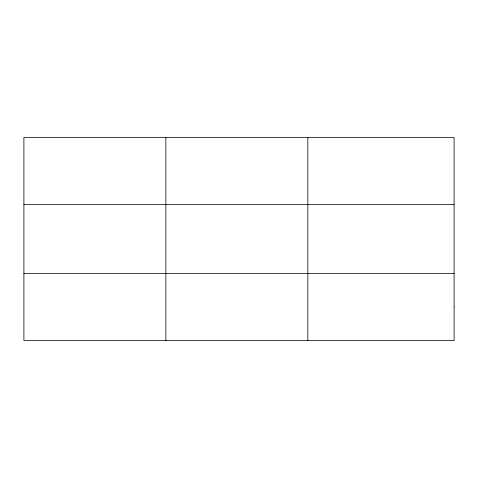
<?xml version="1.0" encoding="UTF-8"?>
<svg xmlns="http://www.w3.org/2000/svg" width="478" height="478" viewBox="0 0 478 478"><rect width="100%" height="100%" fill="white"/><g stroke="black" fill="none" stroke-linecap="round" stroke-linejoin="round"><path stroke-width="0.72" d="M165.866 137.455L165.866 340.545M307.832 137.455L307.832 340.545M23.9 204.476L454.1 204.476M23.9 273.524L454.1 273.524M454.1 307.037L454.1 340.545L23.9 340.545L23.9 137.455L454.1 137.455L454.1 307.037"/></g></svg>
